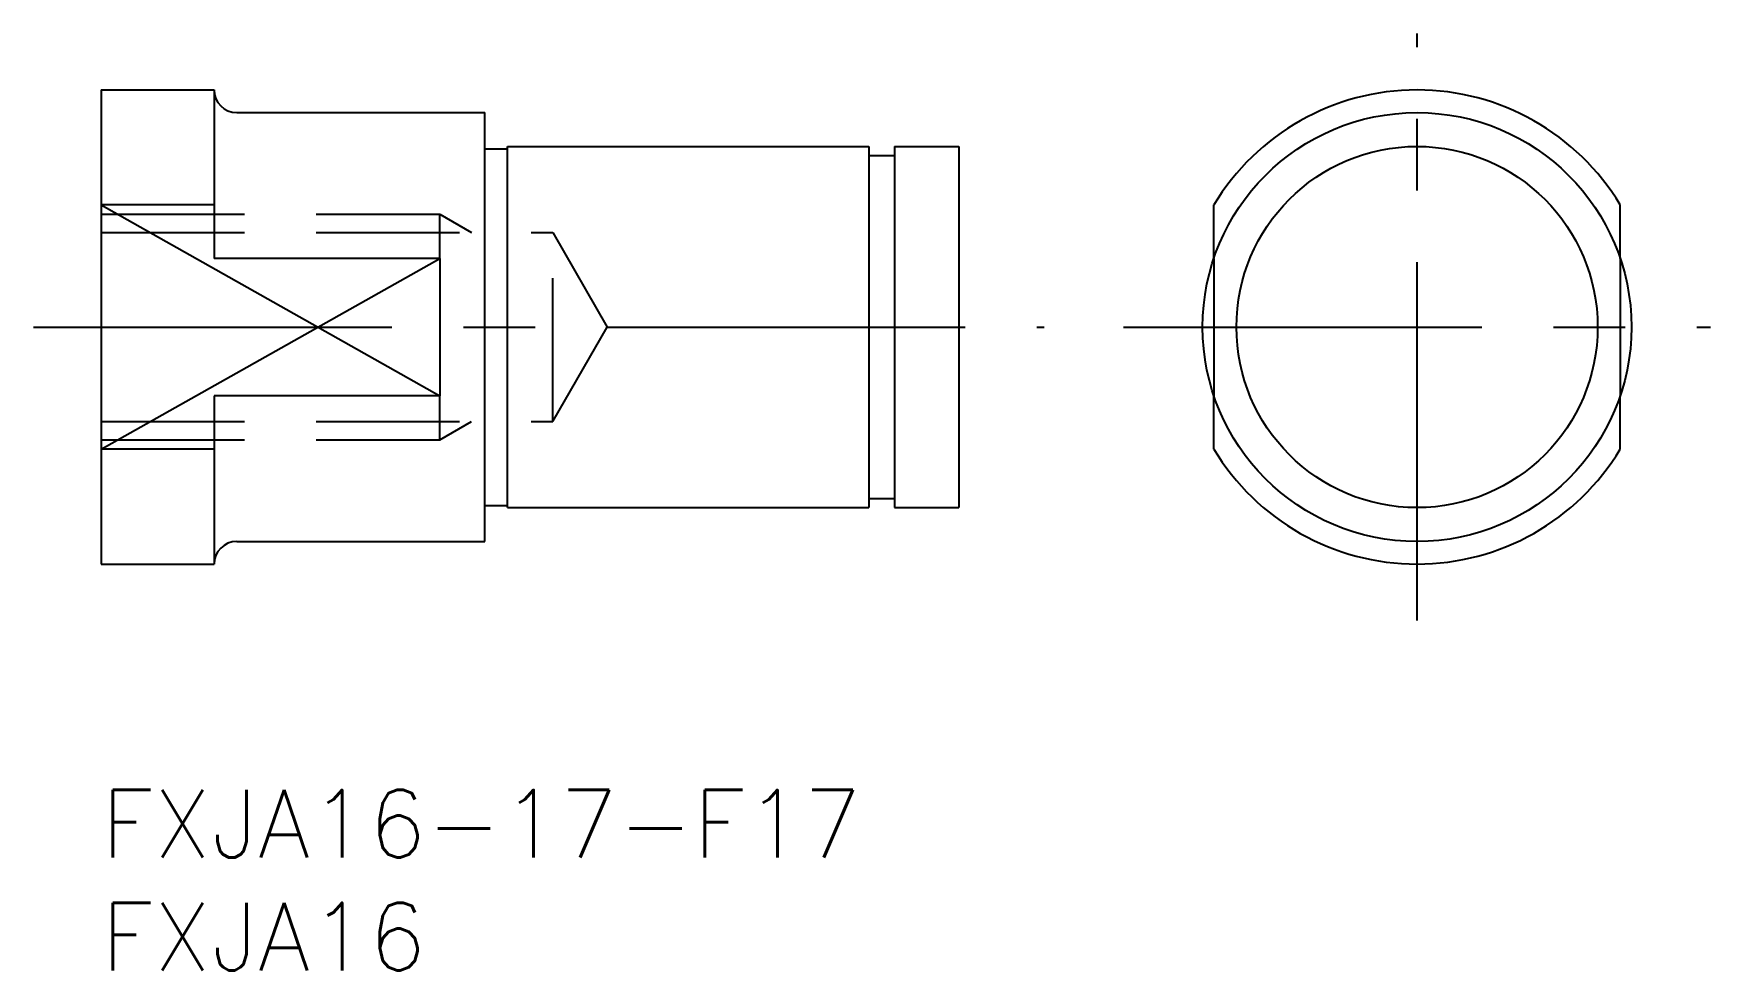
# Model space of a CAD drawing. Extents: x -3 to 71.3, y -8 to 33.5.
import ezdxf

# ---------------------------------------------------------------- set-up
doc = ezdxf.new("R2010")
doc.units = 0
doc.header["$LTSCALE"] = 0.5
doc.linetypes.add('CENTER', pattern=[50.8, 31.75, -6.35, 6.35, -6.35])
doc.linetypes.add('DASHED', pattern=[19.05, 12.7, -6.35])
for name, color, linetype in [('MSM_CENTER', 1, 'CENTER'), ('MSM_CONTINUOUS', 7, 'CONTINUOUS'), ('MSM_DASHED', 4, 'DASHED'), ('MSM_NARROW', 5, 'CONTINUOUS'), ('MSM_PART_NUMBER', 7, 'CONTINUOUS')]:
    doc.layers.add(name, color=color, linetype=linetype)
doc.styles.get("Standard").update_dxf_attribs({"font": 'txt.shx', "height": 3, "bigfont": 'bigfont.shx'})

# ---------------------------------------------------------------- blocks, each defined once
blk = doc.blocks.new('*U7')
at = {"layer": 'MSM_PART_NUMBER'}
blk.add_text('FXJA16-17-F17', height=3, dxfattribs=at).set_placement((0, -3))
blk = doc.blocks.new('*U8')
at = {"layer": 'MSM_PART_NUMBER'}
blk.add_text('FXJA16', height=3, dxfattribs=at).set_placement((0, -8))

msp = doc.modelspace()

# ---------------------------------------------------------------- linework, layer by layer
at = {"layer": 'MSM_CENTER'}
for p, q in [((58.293, 7.5), (58.293, 33.5)), ((-3, 20.5), (41.775, 20.5)), ((45.293, 20.5), (71.293, 20.5))]:
    msp.add_line(p, q, dxfattribs=at)
at = {"layer": 'MSM_CONTINUOUS'}
for p, q in [((0, 31), (0, 10)), ((0, 31), (5, 31)), ((5, 31), (5, 23.541)), ((6, 30), (17, 30)), ((17, 11), (17, 30)), ((17, 28.4), (18, 28.4)), ((18, 28.5), (34, 28.5)), ((18, 12.5), (18, 28.5)), ((34, 28.5), (34, 12.5)), ((35.15, 28.5), (38, 28.5)), ((35.15, 28.5), (35.15, 12.5)), ((38, 28.5), (38, 12.5)), ((34, 28.1), (35.15, 28.1)), ((5, 25.908), (0, 25.908)), ((49.293, 23.541), (49.293, 25.908)), ((67.293, 23.541), (67.293, 25.908)), ((15, 23.541), (5, 23.541)), ((15, 23.541), (15, 17.459)), ((15, 17.459), (5, 17.459)), ((5, 17.459), (5, 10)), ((49.293, 15.092), (49.293, 17.459)), ((67.293, 15.092), (67.293, 17.459)), ((5, 15.092), (0, 15.092)), ((34, 12.9), (35.15, 12.9)), ((17, 12.6), (18, 12.6)), ((18, 12.5), (34, 12.5)), ((35.15, 12.5), (38, 12.5)), ((6, 11), (17, 11)), ((0, 10), (5, 10))]:
    msp.add_line(p, q, dxfattribs=at)
for radius in [9.5, 8]:
    msp.add_circle((58.293, 20.5), radius, dxfattribs=at)
for centre, radius, start, end in [((6, 31), 1, 180, 270), ((58.293, 20.5), 10.5, 31.00272, 148.99728), ((58.293, 20.5), 10.5, 211.00272, 328.99728), ((6, 10), 1, 90, 180)]:
    msp.add_arc(centre, radius, start, end, dxfattribs=at)
at = {"layer": 'MSM_DASHED'}
for p, q in [((0, 25.5), (15, 25.5)), ((15, 25.5), (16.406, 24.688)), ((15, 23.541), (15, 25.5)), ((0, 24.688), (20, 24.688)), ((20, 16.312), (20, 24.688)), ((20, 24.688), (22.418, 20.5)), ((49.293, 23.541), (49.293, 17.459)), ((67.293, 23.541), (67.293, 17.459)), ((20, 16.312), (22.418, 20.5)), ((15, 15.5), (15, 17.459)), ((0, 16.312), (20, 16.312)), ((15, 15.5), (16.406, 16.312)), ((0, 15.5), (15, 15.5))]:
    msp.add_line(p, q, dxfattribs=at)
at = {"layer": 'MSM_NARROW'}
for p, q in [((0, 25.908), (15, 17.459)), ((0, 15.092), (15, 23.541))]:
    msp.add_line(p, q, dxfattribs=at)

# ---------------------------------------------------------------- block references
at = {"layer": 'MSM_CONTINUOUS'}
for name in ['*U7', '*U8']:
    msp.add_blockref(name, (0, 0), dxfattribs=at)

doc.saveas('drawing.dxf')
